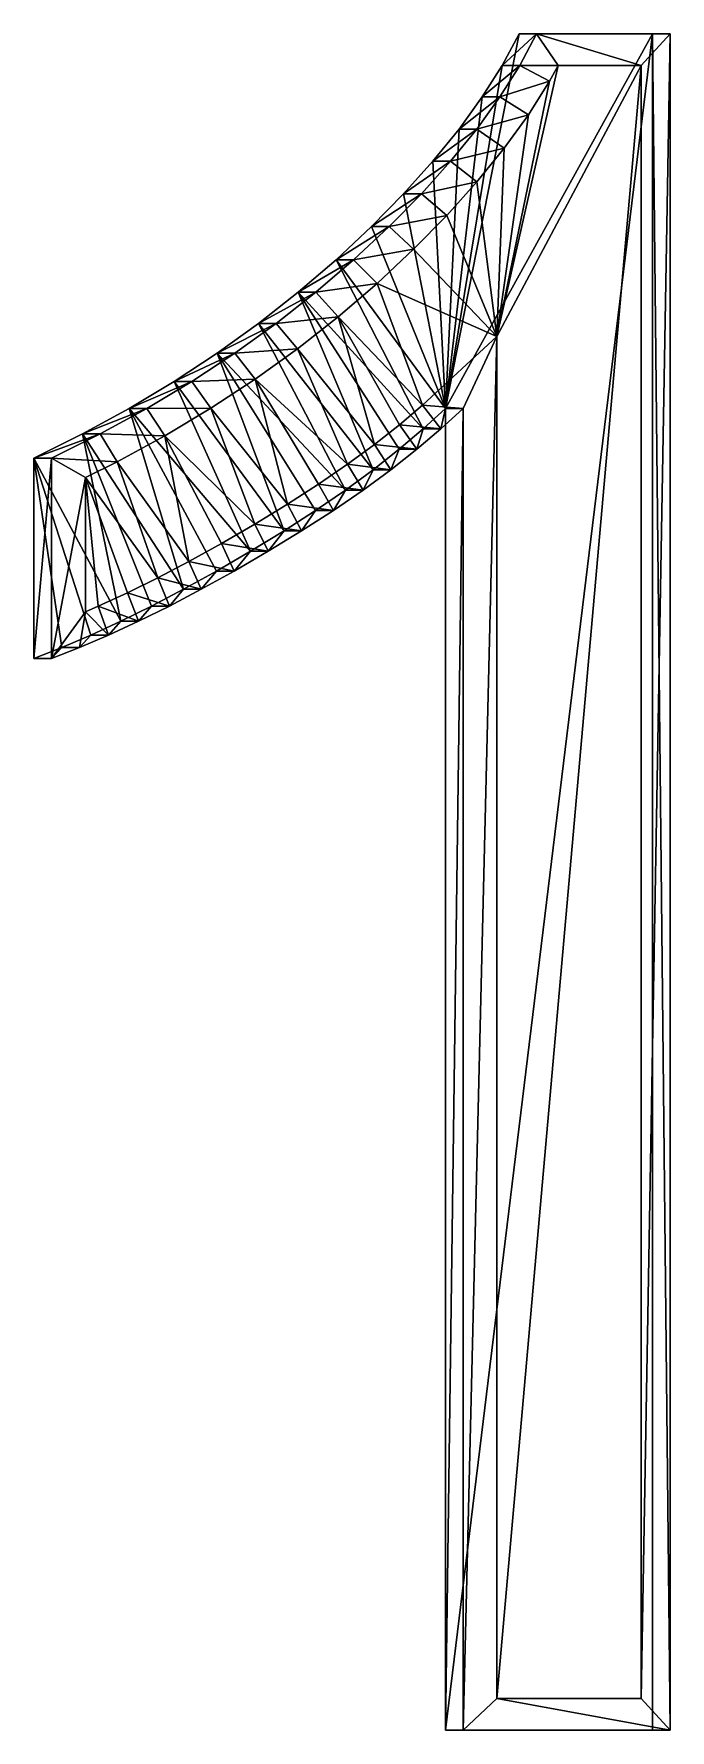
# Model space of a CAD drawing. Header units: metres. Extents: x -136 to 55, y -57 to 41.
# Drawn here: x -131.36 to -126.09, y -56.85 to -42.79 of the extents above; entities that cross this region are included whole.
import ezdxf

# ---------------------------------------------------------------- set-up
doc = ezdxf.new("R2010")
doc.units = ezdxf.units.M
doc.layers.get('0').update_dxf_attribs({"true_color": 0x57e057})

msp = doc.modelspace()

# ---------------------------------------------------------------- meshes
at = {"color": 74, "true_color": 0x58b11a}
mesh = msp.add_polyface(dxfattribs=at)
corners = [(-131.362, -47.97, 0.247), (-131.216, -47.97, 1.768), (-131.216, -46.308, 1.768), (-131.131, -47.879, 0.225), (-130.984, -47.879, 1.746), (-130.891, -47.776, 0.202), (-130.744, -47.776, 1.723), (-130.642, -47.662, 0.178), (-130.496, -47.662, 1.699), (-130.386, -47.535, 0.153), (-130.239, -47.535, 1.674), (-130.121, -47.396, 0.127), (-129.974, -47.396, 1.649), (-129.848, -47.245, 0.101), (-129.701, -47.245, 1.623), (-129.566, -47.081, 0.074), (-127.95, -45.897, -0.082), (-127.95, -56.854, -0.082), (-127.803, -45.897, 1.44), (-127.803, -56.854, 1.44), (-126.233, -56.854, -0.247), (-126.086, -56.854, 1.274), (-126.233, -42.792, -0.247), (-126.086, -42.792, 1.274), (-131.216, -47.97, 1.768), (-131.216, -46.308, 1.768), (-130.984, -47.879, 1.746), (-130.744, -47.776, 1.723), (-130.496, -47.662, 1.699), (-130.239, -47.535, 1.674), (-129.974, -47.396, 1.649), (-129.701, -47.245, 1.623), (-127.803, -45.897, 1.44), (-127.803, -56.854, 1.44), (-126.086, -56.854, 1.274), (-126.086, -42.792, 1.274), (-130.934, -47.582, 1.961), (-130.934, -46.47, 1.961), (-130.829, -47.537, 1.95), (-130.587, -47.425, 1.927), (-130.336, -47.301, 1.903), (-130.077, -47.165, 1.878), (-127.522, -45.301, 1.632), (-127.522, -56.592, 1.632), (-126.326, -56.592, 1.517), (-126.326, -43.054, 1.517), (-131.362, -46.308, 0.247)]
mesh.append_faces([[corners[k] for k in face] for face in [(24, 26, 36)]], dxfattribs={"color": 74})
mesh.append_faces([[corners[k] for k in face] for face in [(46, 3, 0), (17, 22, 20)]], dxfattribs={"vtx0": -1, "color": 74})
mesh.append_faces([[corners[k] for k in face] for face in [(16, 22, 17)]], dxfattribs={"vtx0": -1, "vtx1": -1, "color": 74})
mesh.append_faces([[corners[k] for k in face] for face in [(46, 5, 3), (46, 7, 5)]], dxfattribs={"vtx0": -1, "vtx2": -1, "color": 74})
mesh.append_faces([[corners[k] for k in face] for face in [(0, 3, 1), (3, 5, 4), (5, 7, 6), (7, 9, 8), (9, 11, 10), (11, 13, 12), (13, 15, 14), (16, 17, 18), (17, 20, 19), (20, 22, 21), (1, 4, 24), (4, 6, 26), (6, 8, 27), (8, 10, 28), (10, 12, 29), (12, 14, 30), (18, 19, 32), (19, 21, 33), (21, 23, 34), (26, 27, 36), (27, 28, 38), (28, 29, 39), (29, 30, 40), (30, 31, 41), (32, 33, 42), (33, 34, 43), (34, 35, 44)]], dxfattribs={"vtx1": -1, "color": 74})
mesh.append_faces([[corners[k] for k in face] for face in [(42, 43, 45)]], dxfattribs={"vtx1": -1, "vtx2": -1, "color": 74})
mesh.append_faces([[corners[k] for k in face] for face in [(0, 1, 2), (3, 4, 1), (5, 6, 4), (7, 8, 6), (9, 10, 8), (11, 12, 10), (13, 14, 12), (17, 19, 18), (20, 21, 19), (22, 23, 21), (1, 24, 25), (4, 26, 24), (6, 27, 26), (8, 28, 27), (10, 29, 28), (12, 30, 29), (14, 31, 30), (19, 33, 32), (21, 34, 33), (23, 35, 34), (24, 36, 37), (27, 38, 36), (28, 39, 38), (29, 40, 39), (30, 41, 40), (33, 43, 42), (34, 44, 43), (35, 45, 44), (37, 36, 38), (43, 44, 45)]], dxfattribs={"vtx2": -1, "color": 74})
mesh = msp.add_polyface(dxfattribs=at)
corners = [(-128.053, -43.848, -0.072), (-128.296, -44.118, -0.048), (-127.907, -43.848, 1.45), (-128.149, -44.118, 1.473), (-128.134, -46.066, -0.064), (-127.987, -46.066, 1.458), (-128.187, -46.235, 1.477), (-127.95, -45.897, -0.082), (-127.803, -45.897, 1.44), (-127.907, -43.848, 1.45), (-128.149, -44.118, 1.473), (-128.417, -44.39, 1.499), (-128.187, -46.235, 1.477), (-127.987, -46.066, 1.458), (-127.803, -45.897, 1.44), (-127.688, -44.019, 1.648), (-127.939, -44.298, 1.672), (-128.417, -44.39, 1.499), (-128.215, -44.578, 1.699), (-128.33, -46.032, 1.71), (-128.139, -45.869, 1.691), (-127.522, -45.301, 1.632), (-128.516, -44.86, 1.728), (-127.087, -43.185, 1.59), (-127.262, -43.463, 1.607), (-127.462, -43.74, 1.626), (-127.48, -43.053, -0.127), (-127.339, -42.792, -0.14), (-127.645, -43.315, -0.111), (-127.837, -43.581, -0.093)]
mesh.append_faces([[corners[k] for k in face] for face in [(18, 21, 16)]], dxfattribs={"vtx0": -1, "vtx1": -1, "color": 74})
mesh.append_faces([[corners[k] for k in face] for face in [(22, 20, 21), (21, 23, 24), (21, 24, 25), (21, 25, 15), (21, 15, 16), (7, 26, 27), (7, 28, 26), (7, 29, 28), (7, 0, 29), (7, 1, 0)]], dxfattribs={"vtx0": -1, "vtx2": -1, "color": 74})
mesh.append_faces([[corners[k] for k in face] for face in [(0, 1, 2), (4, 7, 5), (2, 3, 9), (3, 11, 10), (6, 5, 12), (5, 8, 13), (9, 10, 15), (10, 17, 16), (12, 13, 19), (13, 14, 20)]], dxfattribs={"vtx1": -1, "color": 74})
mesh.append_faces([[corners[k] for k in face] for face in [(18, 22, 21)]], dxfattribs={"vtx1": -1, "vtx2": -1, "color": 74})
mesh.append_faces([[corners[k] for k in face] for face in [(1, 3, 2), (4, 5, 6), (7, 8, 5), (3, 10, 9), (5, 13, 12), (8, 14, 13), (10, 16, 15), (17, 18, 16), (13, 20, 19), (14, 21, 20)]], dxfattribs={"vtx2": -1, "color": 74})
mesh = msp.add_polyface(dxfattribs=at)
corners = [(-126.233, -42.792, -0.247), (-127.339, -42.792, -0.14), (-126.086, -42.792, 1.274), (-127.193, -42.792, 1.381), (-127.48, -43.053, -0.127), (-127.333, -43.053, 1.395), (-127.645, -43.315, -0.111), (-127.499, -43.315, 1.41), (-127.837, -43.581, -0.093), (-127.69, -43.581, 1.429), (-128.053, -43.848, -0.072), (-127.907, -43.848, 1.45), (-126.086, -42.792, 1.274), (-127.193, -42.792, 1.381), (-127.333, -43.053, 1.395), (-127.499, -43.315, 1.41), (-127.69, -43.581, 1.429), (-127.907, -43.848, 1.45), (-126.326, -43.054, 1.517), (-127.016, -43.054, 1.583), (-127.087, -43.185, 1.59), (-127.262, -43.463, 1.607), (-127.462, -43.74, 1.626), (-127.688, -44.019, 1.648), (-127.522, -45.301, 1.632), (-127.95, -45.897, -0.082)]
mesh.append_faces([[corners[k] for k in face] for face in [(24, 18, 19), (24, 19, 20), (25, 1, 0)]], dxfattribs={"vtx0": -1, "vtx2": -1, "color": 74})
mesh.append_faces([[corners[k] for k in face] for face in [(0, 1, 2), (1, 4, 3), (4, 6, 5), (6, 8, 7), (8, 10, 9), (2, 3, 12), (3, 5, 13), (5, 7, 14), (7, 9, 15), (9, 11, 16), (12, 13, 18), (13, 14, 19), (14, 15, 20), (15, 16, 21), (16, 17, 22)]], dxfattribs={"vtx1": -1, "color": 74})
mesh.append_faces([[corners[k] for k in face] for face in [(1, 3, 2), (4, 5, 3), (6, 7, 5), (8, 9, 7), (10, 11, 9), (3, 13, 12), (5, 14, 13), (7, 15, 14), (9, 16, 15), (11, 17, 16), (13, 19, 18), (14, 20, 19), (15, 21, 20), (16, 22, 21), (17, 23, 22)]], dxfattribs={"vtx2": -1, "color": 74})
mesh = msp.add_polyface(dxfattribs=at)
corners = [(-128.296, -44.118, -0.048), (-128.564, -44.39, -0.023), (-128.149, -44.118, 1.473), (-128.417, -44.39, 1.499), (-128.857, -44.665, 0.006), (-128.711, -44.665, 1.527), (-129.171, -44.934, 0.036), (-129.025, -44.934, 1.557), (-129.499, -45.193, 0.068), (-129.353, -45.193, 1.589), (-129.843, -45.439, 0.101), (-129.696, -45.439, 1.622), (-130.2, -45.674, 0.135), (-130.054, -45.674, 1.657), (-130.573, -45.897, 0.171), (-130.427, -45.897, 1.692), (-130.96, -46.108, 0.208), (-130.814, -46.108, 1.73), (-131.362, -46.308, 0.247), (-128.417, -44.39, 1.499), (-128.149, -44.118, 1.473), (-128.711, -44.665, 1.527), (-129.025, -44.934, 1.557), (-129.353, -45.193, 1.589), (-129.696, -45.439, 1.622), (-130.054, -45.674, 1.657), (-130.427, -45.897, 1.692), (-130.814, -46.108, 1.73), (-131.216, -46.308, 1.768), (-128.215, -44.578, 1.699), (-128.516, -44.86, 1.728), (-128.838, -45.137, 1.759), (-129.176, -45.402, 1.791), (-129.528, -45.655, 1.825), (-129.895, -45.896, 1.861), (-130.277, -46.124, 1.897), (-128.187, -46.235, 1.477), (-128.33, -46.032, 1.71), (-128.538, -46.196, 1.73), (-129.259, -46.69, 1.799), (-128.762, -46.36, 1.752), (-128.139, -45.869, 1.691), (-129.288, -46.912, 0.047), (-128.779, -46.574, -0.002), (-128.549, -46.405, -0.024), (-128.333, -46.235, -0.045), (-128.134, -46.066, -0.064), (-127.95, -45.897, -0.082)]
mesh.append_faces([[corners[k] for k in face] for face in [(10, 42, 12), (8, 43, 10), (6, 44, 8), (4, 46, 6)]], dxfattribs={"vtx0": -1, "vtx1": -1, "color": 74})
mesh.append_faces([[corners[k] for k in face] for face in [(32, 40, 38), (31, 38, 37), (31, 37, 41), (8, 44, 43), (6, 45, 44), (6, 46, 45), (4, 47, 46), (47, 1, 0)]], dxfattribs={"vtx0": -1, "vtx2": -1, "color": 74})
mesh.append_faces([[corners[k] for k in face] for face in [(0, 1, 2), (1, 4, 3), (4, 6, 5), (6, 8, 7), (8, 10, 9), (10, 12, 11), (12, 14, 13), (14, 16, 15), (16, 18, 17), (3, 5, 19), (5, 7, 21), (7, 9, 22), (9, 11, 23), (11, 13, 24), (13, 15, 25), (15, 17, 26), (17, 28, 27), (19, 21, 29), (21, 22, 30), (22, 23, 31), (23, 24, 32), (24, 25, 33), (25, 26, 34), (26, 27, 35)]], dxfattribs={"vtx1": -1, "color": 74})
mesh.append_faces([[corners[k] for k in face] for face in [(33, 34, 39), (32, 33, 40), (31, 32, 38), (30, 31, 41), (4, 1, 47)]], dxfattribs={"vtx1": -1, "vtx2": -1, "color": 74})
mesh.append_faces([[corners[k] for k in face] for face in [(1, 3, 2), (4, 5, 3), (6, 7, 5), (8, 9, 7), (10, 11, 9), (12, 13, 11), (14, 15, 13), (16, 17, 15), (3, 19, 20), (5, 21, 19), (7, 22, 21), (9, 23, 22), (11, 24, 23), (13, 25, 24), (15, 26, 25), (17, 27, 26), (21, 30, 29), (22, 31, 30), (23, 32, 31), (24, 33, 32), (25, 34, 33), (26, 35, 34), (36, 37, 38)]], dxfattribs={"vtx2": -1, "color": 74})
mesh = msp.add_polyface(dxfattribs=at)
corners = [(-129.288, -46.912, 0.047), (-129.142, -46.912, 1.569), (-129.419, -47.081, 1.595), (-129.026, -46.743, 0.022), (-128.879, -46.743, 1.543), (-128.779, -46.574, -0.002), (-128.633, -46.574, 1.52), (-128.549, -46.405, -0.024), (-128.402, -46.405, 1.497), (-128.333, -46.235, -0.045), (-128.187, -46.235, 1.477), (-128.134, -46.066, -0.064), (-129.419, -47.081, 1.595), (-129.142, -46.912, 1.569), (-128.879, -46.743, 1.543), (-128.633, -46.574, 1.52), (-128.402, -46.405, 1.497), (-128.187, -46.235, 1.477), (-129.531, -46.856, 1.826), (-129.259, -46.69, 1.799), (-129.003, -46.525, 1.775), (-128.762, -46.36, 1.752), (-128.538, -46.196, 1.73), (-129.528, -45.655, 1.825), (-129.843, -45.439, 0.101)]
mesh.append_faces([[corners[k] for k in face] for face in [(23, 19, 20), (23, 20, 21), (24, 3, 0), (24, 5, 3)]], dxfattribs={"vtx0": -1, "vtx2": -1, "color": 74})
mesh.append_faces([[corners[k] for k in face] for face in [(0, 3, 1), (3, 5, 4), (5, 7, 6), (7, 9, 8), (9, 11, 10), (2, 1, 12), (1, 4, 13), (4, 6, 14), (6, 8, 15), (8, 10, 16), (12, 13, 18), (13, 14, 19), (14, 15, 20), (15, 16, 21), (16, 17, 22)]], dxfattribs={"vtx1": -1, "color": 74})
mesh.append_faces([[corners[k] for k in face] for face in [(0, 1, 2), (3, 4, 1), (5, 6, 4), (7, 8, 6), (9, 10, 8), (1, 13, 12), (4, 14, 13), (6, 15, 14), (8, 16, 15), (10, 17, 16), (13, 19, 18), (14, 20, 19), (15, 21, 20), (16, 22, 21)]], dxfattribs={"vtx2": -1, "color": 74})
mesh = msp.add_polyface(dxfattribs=at)
corners = [(-131.362, -46.308, 0.247), (-131.216, -46.308, 1.768), (-130.814, -46.108, 1.73), (-131.362, -47.97, 0.247), (-129.566, -47.081, 0.074), (-129.419, -47.081, 1.595), (-129.701, -47.245, 1.623), (-129.288, -46.912, 0.047), (-131.216, -46.308, 1.768), (-130.814, -46.108, 1.73), (-131.216, -47.97, 1.768), (-129.701, -47.245, 1.623), (-129.419, -47.081, 1.595), (-130.673, -46.341, 1.935), (-130.277, -46.124, 1.897), (-130.934, -46.47, 1.961), (-131.216, -47.97, 1.768), (-129.808, -47.016, 1.852), (-130.077, -47.165, 1.878), (-129.531, -46.856, 1.826), (-130.829, -47.537, 1.95), (-130.587, -47.425, 1.927), (-130.336, -47.301, 1.903), (-129.895, -45.896, 1.861), (-129.259, -46.69, 1.799), (-130.96, -46.108, 0.208), (-130.642, -47.662, 0.178), (-130.386, -47.535, 0.153), (-130.121, -47.396, 0.127), (-130.573, -45.897, 0.171), (-129.848, -47.245, 0.101), (-130.2, -45.674, 0.135)]
mesh.append_faces([[corners[k] for k in face] for face in [(25, 26, 0), (29, 28, 25), (31, 4, 29)]], dxfattribs={"vtx0": -1, "vtx1": -1, "color": 74})
mesh.append_faces([[corners[k] for k in face] for face in [(15, 20, 21), (15, 21, 22), (13, 22, 18), (14, 18, 17), (14, 17, 19), (23, 19, 24), (25, 27, 26), (25, 28, 27), (29, 30, 28), (29, 4, 30), (31, 7, 4)]], dxfattribs={"vtx0": -1, "vtx2": -1, "color": 74})
mesh.append_faces([[corners[k] for k in face] for face in [(0, 3, 1), (4, 7, 5), (1, 10, 8), (6, 5, 11), (9, 8, 13), (8, 16, 15), (11, 12, 17)]], dxfattribs={"vtx1": -1, "color": 74})
mesh.append_faces([[corners[k] for k in face] for face in [(13, 15, 22), (14, 13, 18), (23, 14, 19)]], dxfattribs={"vtx1": -1, "vtx2": -1, "color": 74})
mesh.append_faces([[corners[k] for k in face] for face in [(0, 1, 2), (4, 5, 6), (1, 8, 9), (5, 12, 11), (9, 13, 14), (8, 15, 13), (11, 17, 18), (12, 19, 17)]], dxfattribs={"vtx2": -1, "color": 74})

doc.saveas('drawing.dxf')
